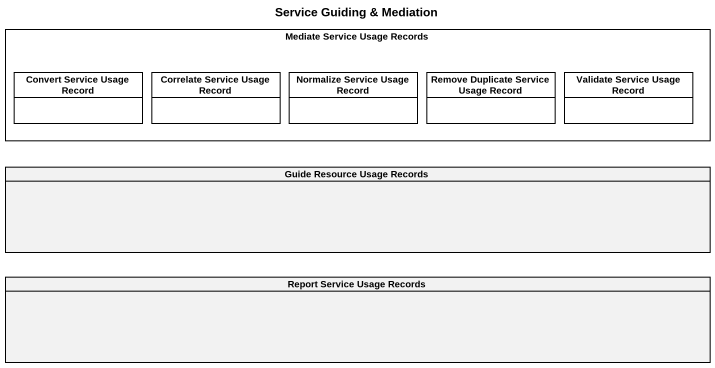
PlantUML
@startuml
title Service Guiding & Mediation
hide circle
hide empty members
rectangle "Mediate Service Usage Records" as Mediate_Service_Usage {
  class "Convert Service Usage Record" as Convert_Service_Usage_Record #FFFFFF
  class "Correlate Service Usage Record" as Correlate_Service_Usage #FFFFFF
  class "Normalize Service Usage Record" as Normalize_Service_Usage #FFFFFF
  class "Remove Duplicate Service Usage Record" as Remove_Duplicate_Service #FFFFFF
  class "Validate Service Usage Record" as Validate_Service_Usage #FFFFFF
}
class "Guide Resource Usage Records" as Guide_Resource_Usage_Records
class "Report Service Usage Records" as Report_Service_Usage_Records
@enduml
